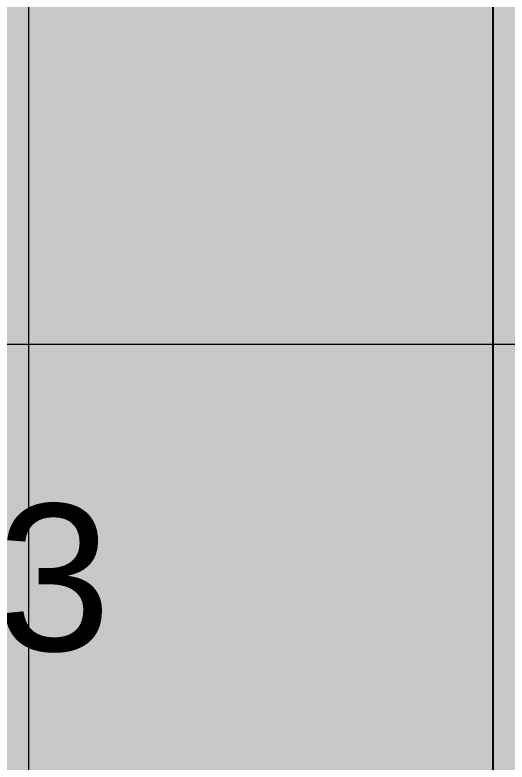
# Model space of a CAD drawing. Header units: millimetres. Extents: x -20671 to 76988, y -14746 to 75470.
# Drawn here: x 7953 to 9630, y 10575 to 13124 of the extents above; entities that cross this region are included whole.
import ezdxf

# ---------------------------------------------------------------- set-up
doc = ezdxf.new("R2010")
doc.units = ezdxf.units.MM
doc.layers.add('PDF_Geometry', color=7, linetype='Continuous', true_color=0xadadad)
doc.layers.add('PDF_Text', color=250, linetype='Continuous')
doc.styles.add('PDF Arial', font='arial.ttf')

msp = doc.modelspace()

# ---------------------------------------------------------------- hatches: boundary and pattern name
at = {"lineweight": 35, "true_color": 0xfff1c8, "transparency": 33554687}
h = msp.add_hatch(color=254, dxfattribs=at)
h.dxf.hatch_style = 1
h.paths.add_polyline_path([(76987.8, -3683.6), (-20670.6, -3683.6), (-20670.6, 75469.9), (76987.8, 75469.9)])

# ---------------------------------------------------------------- linework, layer by layer
at = {"layer": 'Defpoints', "color": 251, "linetype": 'ByBlock', "lineweight": -2, "transparency": 16777216}
msp.add_lwpolyline([(-5500.5, -1297.6), (9582.5, -1297.6), (9582.5, 18813.1), (-5500.5, 18813.1)], close=True, dxfattribs=at)
at = {"layer": 'PDF_Geometry', "lineweight": 9, "transparency": 16777216}
for points in [[(8000.3, 0), (8000.3, 67998.2)], [(62000, 11999.8), (0, 11999.8)]]:
    msp.add_lwpolyline(points, dxfattribs=at)
at = {"layer": 'PDF_Geometry', "color": 250, "lineweight": 40, "transparency": 16777216}
for centre, radius, start, end in [((-1920.1, 937.4), 48999.6, 12.05256, 77.12258), ((-1919.7, 937.8), 44499.2, 9.26112, 77.11913), ((-1919.9, 937.5), 39999.5, 3.62509, 77.11446), ((-1919, 939), 35498.1, 17.15728, 77.10946), ((-1919.3, 938.3), 31098.8, 15.83333, 78.03432), ((-1919.8, 937.8), 26599.7, 12.98379, 78.24007), ((-1686.5, 1195.8), 21797, 5.77262, 77.58286), ((-1919.7, 938), 17599.7, 25.23785, 73.38023), ((-1919.2, 938.2), 13099.4, 9.50877, 67.94085)]:
    msp.add_arc(centre, radius, start, end, dxfattribs=at)

# ---------------------------------------------------------------- texts
at = {"layer": 'PDF_Text', "transparency": 16777216, "insert": (6920.5, 10861.8), "char_height": 500, "attachment_point": 7, "style": 'PDF Arial'}
msp.add_mtext('95,3', dxfattribs=at)

doc.saveas('drawing.dxf')
